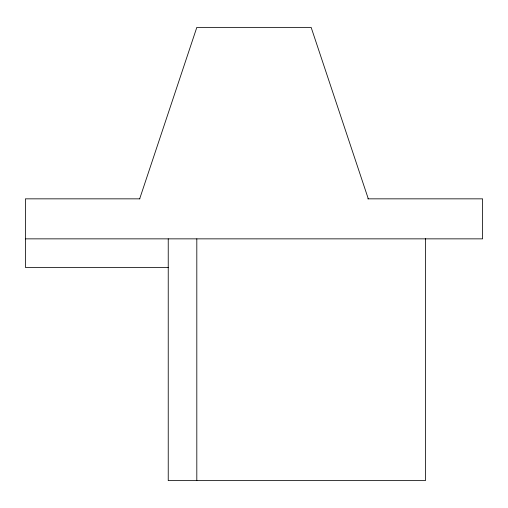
<?xml version="1.0" encoding="UTF-8"?>
<svg xmlns="http://www.w3.org/2000/svg" width="508" height="508" viewBox="0 0 508 508"><rect width="100%" height="100%" fill="white"/><g stroke="black" fill="none" stroke-linecap="round" stroke-linejoin="round"><path stroke-width="0.76" d="M139.668 198.844L196.831 27.375L311.144 27.375L368.3 198.844M139.871 198.844L25.4 198.844L25.4 267.43L168.237 267.43M367.805 198.844L482.6 198.844L482.6 238.855L25.4 238.855M425.444 238.417L425.444 480.625L168.237 480.625L168.237 238.855M196.812 238.855L196.812 480.625"/></g></svg>
